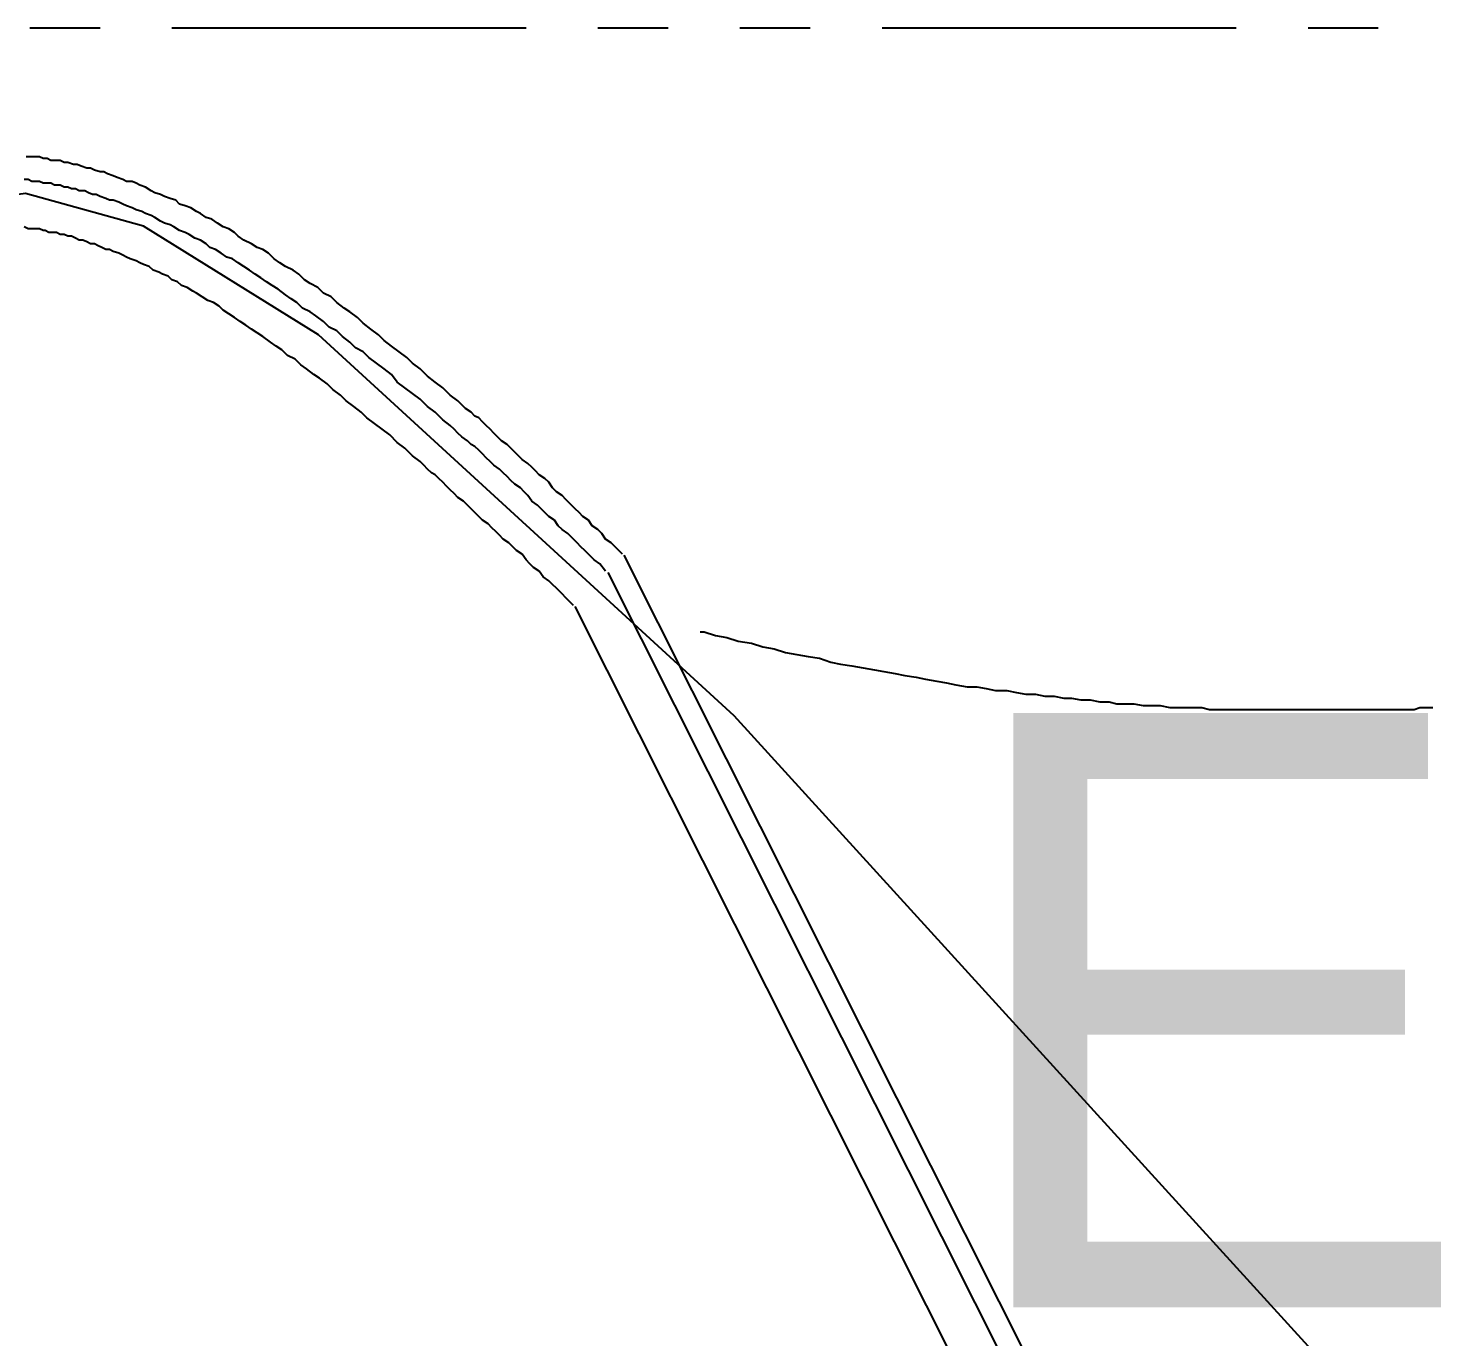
# Model space of a CAD drawing. Header units: feet. Extents: x -84 to 198, y -22 to 181.
# Drawn here: x 114.47 to 124.35, y 151.04 to 160.26 of the extents above; entities that cross this region are included whole.
import ezdxf
from ezdxf.enums import TextEntityAlignment as Align

# ---------------------------------------------------------------- set-up
doc = ezdxf.new("R2010")
doc.units = ezdxf.units.FT
for name, color, linetype in [('A-AREA-UNIDAD', 30, 'CONTINUOUS'), ('A-LINEA', 7, 'CONTINUOUS'), ('A-TEXTO-PDF', 3, 'CONTINUOUS')]:
    doc.layers.add(name, color=color, linetype=linetype)

msp = doc.modelspace()

# ---------------------------------------------------------------- linework, layer by layer
at = {"layer": 'A-AREA-UNIDAD'}
msp.add_lwpolyline([(137.312, 127.8578), (134.912, 133.3689), (131.52, 139.7333), (129.52, 142.9333), (129.248, 143.0222), (129.2, 143.4133), (128.08, 145.0489), (123.84, 150.5778), (119.44, 155.4133), (116.512, 158.0978), (115.28, 158.8622), (114.448, 159.0933), (110.64, 158.5778), (107.968, 158.6133), (104.72, 159.1822)], dxfattribs=at)
at = {"layer": 'A-LINEA'}
for p, q in [((114.9733, 160.2578), (114.48, 160.2578)), ((117.9733, 160.2578), (115.48, 160.2578)), ((118.9733, 160.2578), (118.48, 160.2578)), ((119.9733, 160.2578), (119.48, 160.2578)), ((122.9733, 160.2578), (120.48, 160.2578)), ((123.9733, 160.2578), (123.48, 160.2578)), ((118.6533, 156.5511), (118.6, 156.6044)), ((142.471, 109.1644), (118.664, 156.5455)), ((142.471, 109.1644), (118.664, 156.5455)), ((142.471, 109.1644), (118.664, 156.5455)), ((142.3125, 109.1409), (118.552, 156.4218)), ((141.9822, 109.0957), (118.3186, 156.1837))]:
    msp.add_line(p, q, dxfattribs=at)
for points in [[(118.6533, 156.5511), (118.6, 156.6044), (118.5733, 156.6311), (118.5333, 156.6578), (118.5067, 156.6978), (118.48, 156.7244), (118.44, 156.7511), (118.4133, 156.7911), (118.3733, 156.8178), (118.3467, 156.8444), (118.32, 156.8711), (118.28, 156.9111), (118.2533, 156.9378), (118.2267, 156.9644), (118.1867, 156.9911), (118.16, 157.0178), (118.1333, 157.0578), (118.1067, 157.0844), (118.0667, 157.1111), (118.04, 157.1378), (118.0133, 157.1644), (117.9867, 157.1911), (117.9467, 157.2178), (117.92, 157.2444), (117.8933, 157.2711), (117.8667, 157.2978), (117.84, 157.3244), (117.8, 157.3511), (117.7733, 157.3778), (117.7467, 157.4044), (117.72, 157.4311), (117.6933, 157.4578), (117.6667, 157.4844), (117.64, 157.5111), (117.6133, 157.5244), (117.5867, 157.5511), (117.5467, 157.5778), (117.4933, 157.6311), (117.44, 157.6711), (117.3867, 157.7244), (117.3333, 157.7644), (117.28, 157.8044), (117.2267, 157.8578), (117.1733, 157.8978), (117.1333, 157.9378), (117.08, 157.9778), (117.0267, 158.0178), (116.9733, 158.0578), (116.9333, 158.0978), (116.88, 158.1378), (116.8267, 158.1778), (116.7867, 158.2178), (116.7333, 158.2578), (116.6933, 158.2844), (116.64, 158.3244), (116.6, 158.3644), (116.5467, 158.3911), (116.5067, 158.4311), (116.4533, 158.4578), (116.4133, 158.4844), (116.3733, 158.5244), (116.3333, 158.5511), (116.28, 158.5778), (116.24, 158.6044), (116.2, 158.6311), (116.16, 158.6711), (116.12, 158.6978), (116.08, 158.7111), (116.04, 158.7378), (115.9867, 158.7644), (115.9467, 158.7911), (115.92, 158.8178), (115.88, 158.8444), (115.84, 158.8578), (115.8, 158.8844), (115.76, 158.9111), (115.72, 158.9244), (115.68, 158.9511), (115.6533, 158.9644), (115.6133, 158.9911), (115.5733, 159.0044), (115.5333, 159.0178), (115.5067, 159.0444), (115.4667, 159.0578), (115.4267, 159.0711), (115.4, 159.0844), (115.36, 159.0978), (115.3333, 159.1111), (115.2933, 159.1378), (115.2533, 159.1511), (115.2267, 159.1644), (115.2, 159.1778), (115.16, 159.1778), (115.1333, 159.1911), (115.0933, 159.2044), (115.0667, 159.2178), (115.0267, 159.2311), (115, 159.2444), (114.9733, 159.2444), (114.9333, 159.2578), (114.9067, 159.2711), (114.88, 159.2711), (114.84, 159.2844), (114.8133, 159.2978), (114.7867, 159.2978), (114.7467, 159.3111), (114.72, 159.3111), (114.6933, 159.3244), (114.6667, 159.3244), (114.6267, 159.3244), (114.6, 159.3378), (114.5733, 159.3378), (114.5467, 159.3511), (114.52, 159.3511), (114.48, 159.3511), (114.4533, 159.3511)], [(118.6533, 156.5511), (118.6, 156.6044), (118.5733, 156.6311), (118.5333, 156.6578), (118.5067, 156.6978), (118.48, 156.7244), (118.44, 156.7511), (118.4133, 156.7911), (118.3733, 156.8178), (118.3467, 156.8444), (118.32, 156.8711), (118.28, 156.9111), (118.2533, 156.9378), (118.2267, 156.9644), (118.1867, 156.9911), (118.16, 157.0178), (118.1333, 157.0578), (118.1067, 157.0844), (118.0667, 157.1111), (118.04, 157.1378), (118.0133, 157.1644), (117.9867, 157.1911), (117.9467, 157.2178), (117.92, 157.2444), (117.8933, 157.2711), (117.8667, 157.2978), (117.84, 157.3244), (117.8, 157.3511), (117.7733, 157.3778), (117.7467, 157.4044), (117.72, 157.4311), (117.6933, 157.4578), (117.6667, 157.4844), (117.64, 157.5111), (117.6133, 157.5244), (117.5867, 157.5511), (117.5467, 157.5778), (117.4933, 157.6311), (117.44, 157.6711), (117.3867, 157.7244), (117.3333, 157.7644), (117.28, 157.8044), (117.2267, 157.8578), (117.1733, 157.8978), (117.1333, 157.9378), (117.08, 157.9778), (117.0267, 158.0178), (116.9733, 158.0578), (116.9333, 158.0978), (116.88, 158.1378), (116.8267, 158.1778), (116.7867, 158.2178), (116.7333, 158.2578), (116.6933, 158.2844), (116.64, 158.3244), (116.6, 158.3644), (116.5467, 158.3911), (116.5067, 158.4311), (116.4533, 158.4578), (116.4133, 158.4844), (116.3733, 158.5244), (116.3333, 158.5511), (116.28, 158.5778), (116.24, 158.6044), (116.2, 158.6311), (116.16, 158.6711), (116.12, 158.6978), (116.08, 158.7111), (116.04, 158.7378), (115.9867, 158.7644), (115.9467, 158.7911), (115.92, 158.8178), (115.88, 158.8444), (115.84, 158.8578), (115.8, 158.8844), (115.76, 158.9111), (115.72, 158.9244), (115.68, 158.9511), (115.6533, 158.9644), (115.6133, 158.9911), (115.5733, 159.0044), (115.5333, 159.0178), (115.5067, 159.0444), (115.4667, 159.0578), (115.4267, 159.0711), (115.4, 159.0844), (115.36, 159.0978), (115.3333, 159.1111), (115.2933, 159.1378), (115.2533, 159.1511), (115.2267, 159.1644), (115.2, 159.1778), (115.16, 159.1778), (115.1333, 159.1911), (115.0933, 159.2044), (115.0667, 159.2178), (115.0267, 159.2311), (115, 159.2444), (114.9733, 159.2444), (114.9333, 159.2578), (114.9067, 159.2711), (114.88, 159.2711), (114.84, 159.2844), (114.8133, 159.2978), (114.7867, 159.2978), (114.7467, 159.3111), (114.72, 159.3111), (114.6933, 159.3244), (114.6667, 159.3244), (114.6267, 159.3244), (114.6, 159.3378), (114.5733, 159.3378), (114.5467, 159.3511), (114.52, 159.3511), (114.48, 159.3511), (114.4533, 159.3511)], [(118.6, 156.6044), (118.5733, 156.6311), (118.5333, 156.6578), (118.5067, 156.6978), (118.48, 156.7244), (118.44, 156.7511), (118.4133, 156.7911), (118.3733, 156.8178), (118.3467, 156.8444), (118.32, 156.8711), (118.28, 156.9111), (118.2533, 156.9378), (118.2267, 156.9644), (118.1867, 156.9911), (118.16, 157.0178), (118.1333, 157.0578), (118.1067, 157.0844), (118.0667, 157.1111), (118.04, 157.1378), (118.0133, 157.1644), (117.9867, 157.1911), (117.9467, 157.2178), (117.92, 157.2444), (117.8933, 157.2711), (117.8667, 157.2978), (117.84, 157.3244), (117.8, 157.3511), (117.7733, 157.3778), (117.7467, 157.4044), (117.72, 157.4311), (117.6933, 157.4578), (117.6667, 157.4844), (117.64, 157.5111), (117.6133, 157.5244), (117.5867, 157.5511), (117.5467, 157.5778), (117.4933, 157.6311), (117.44, 157.6711), (117.3867, 157.7244), (117.3333, 157.7644), (117.28, 157.8044), (117.2267, 157.8578), (117.1733, 157.8978), (117.1333, 157.9378), (117.08, 157.9778), (117.0267, 158.0178), (116.9733, 158.0578), (116.9333, 158.0978), (116.88, 158.1378), (116.8267, 158.1778), (116.7867, 158.2178), (116.7333, 158.2578), (116.6933, 158.2844), (116.64, 158.3244), (116.6, 158.3644), (116.5467, 158.3911), (116.5067, 158.4311), (116.4533, 158.4578), (116.4133, 158.4844), (116.3733, 158.5244), (116.3333, 158.5511), (116.28, 158.5778), (116.24, 158.6044), (116.2, 158.6311), (116.16, 158.6711), (116.12, 158.6978), (116.08, 158.7111), (116.04, 158.7378), (115.9867, 158.7644), (115.9467, 158.7911), (115.92, 158.8178), (115.88, 158.8444), (115.84, 158.8578), (115.8, 158.8844), (115.76, 158.9111), (115.72, 158.9244), (115.68, 158.9511), (115.6533, 158.9644), (115.6133, 158.9911), (115.5733, 159.0044), (115.5333, 159.0178), (115.5067, 159.0444), (115.4667, 159.0578), (115.4267, 159.0711), (115.4, 159.0844), (115.36, 159.0978), (115.3333, 159.1111), (115.2933, 159.1378), (115.2533, 159.1511), (115.2267, 159.1644), (115.2, 159.1778), (115.16, 159.1778), (115.1333, 159.1911), (115.0933, 159.2044), (115.0667, 159.2178), (115.0267, 159.2311), (115, 159.2444), (114.9733, 159.2444), (114.9333, 159.2578), (114.9067, 159.2711), (114.88, 159.2711), (114.84, 159.2844), (114.8133, 159.2978), (114.7867, 159.2978), (114.7467, 159.3111), (114.72, 159.3111), (114.6933, 159.3244), (114.6667, 159.3244), (114.6267, 159.3244), (114.6, 159.3378), (114.5733, 159.3378), (114.5467, 159.3511), (114.52, 159.3511), (114.48, 159.3511), (114.4533, 159.3511)], [(118.5333, 156.4311), (118.4933, 156.4844), (118.4533, 156.5111), (118.4267, 156.5378), (118.3867, 156.5778), (118.36, 156.6044), (118.3333, 156.6311), (118.2933, 156.6711), (118.2667, 156.6978), (118.2267, 156.7244), (118.2, 156.7511), (118.1733, 156.7911), (118.1333, 156.8178), (118.1067, 156.8444), (118.08, 156.8711), (118.0533, 156.8978), (118.0133, 156.9244), (117.9867, 156.9644), (117.96, 156.9911), (117.9333, 157.0178), (117.8933, 157.0444), (117.8667, 157.0711), (117.84, 157.0978), (117.8133, 157.1244), (117.7867, 157.1511), (117.7467, 157.1778), (117.72, 157.2044), (117.6933, 157.2311), (117.6667, 157.2578), (117.64, 157.2844), (117.6133, 157.3111), (117.5867, 157.3244), (117.56, 157.3511), (117.52, 157.3778), (117.4933, 157.4044), (117.4667, 157.4311), (117.44, 157.4578), (117.3867, 157.4978), (117.3333, 157.5511), (117.28, 157.5911), (117.2267, 157.6444), (117.1733, 157.6844), (117.12, 157.7244), (117.0667, 157.7644), (117.0267, 157.8178), (116.9733, 157.8578), (116.92, 157.8978), (116.8667, 157.9378), (116.8267, 157.9778), (116.7733, 158.0044), (116.7333, 158.0444), (116.68, 158.0844), (116.64, 158.1244), (116.5867, 158.1511), (116.5467, 158.1911), (116.4933, 158.2311), (116.4533, 158.2578), (116.4, 158.2844), (116.36, 158.3244), (116.32, 158.3511), (116.28, 158.3778), (116.2267, 158.4178), (116.1867, 158.4444), (116.1467, 158.4711), (116.1067, 158.4978), (116.0667, 158.5244), (116.0267, 158.5511), (115.9867, 158.5778), (115.9467, 158.6044), (115.9067, 158.6311), (115.8667, 158.6444), (115.8267, 158.6711), (115.7867, 158.6978), (115.7467, 158.7111), (115.72, 158.7378), (115.68, 158.7644), (115.64, 158.7778), (115.6, 158.8044), (115.5733, 158.8178), (115.5333, 158.8311), (115.4933, 158.8578), (115.4667, 158.8711), (115.4267, 158.8844), (115.4, 158.8978), (115.36, 158.9244), (115.3333, 158.9378), (115.2933, 158.9511), (115.2667, 158.9644), (115.2267, 158.9778), (115.2, 158.9911), (115.16, 159.0044), (115.1333, 159.0178), (115.1067, 159.0311), (115.0667, 159.0444), (115.04, 159.0444), (115.0133, 159.0578), (114.9733, 159.0711), (114.9467, 159.0844), (114.92, 159.0844), (114.8933, 159.0978), (114.8667, 159.1111), (114.8267, 159.1111), (114.8, 159.1244), (114.7733, 159.1244), (114.7467, 159.1378), (114.72, 159.1378), (114.6933, 159.1511), (114.6533, 159.1511), (114.6267, 159.1644), (114.6, 159.1644), (114.5733, 159.1644), (114.5467, 159.1778), (114.52, 159.1778), (114.4933, 159.1778), (114.4667, 159.1911), (114.44, 159.1911)], [(118.3067, 156.1911), (118.2533, 156.2444), (118.2267, 156.2711), (118.1867, 156.3111), (118.16, 156.3378), (118.1333, 156.3644), (118.0933, 156.3911), (118.0667, 156.4311), (118.0267, 156.4578), (118, 156.4844), (117.9733, 156.5111), (117.9467, 156.5511), (117.9067, 156.5778), (117.88, 156.6044), (117.8533, 156.6311), (117.8133, 156.6578), (117.7867, 156.6844), (117.76, 156.7111), (117.7333, 156.7378), (117.7067, 156.7644), (117.6667, 156.7911), (117.64, 156.8178), (117.6133, 156.8444), (117.5867, 156.8711), (117.56, 156.8978), (117.5333, 156.9244), (117.4933, 156.9511), (117.4667, 156.9778), (117.44, 157.0044), (117.4133, 157.0311), (117.3867, 157.0578), (117.36, 157.0844), (117.3333, 157.1111), (117.3067, 157.1244), (117.28, 157.1511), (117.2533, 157.1778), (117.2267, 157.2044), (117.1733, 157.2444), (117.12, 157.2978), (117.0667, 157.3378), (117.0133, 157.3911), (116.96, 157.4311), (116.9067, 157.4711), (116.8533, 157.5111), (116.8133, 157.5511), (116.76, 157.5911), (116.7067, 157.6311), (116.6667, 157.6711), (116.6133, 157.7111), (116.5733, 157.7511), (116.52, 157.7911), (116.48, 157.8178), (116.4267, 157.8578), (116.3867, 157.8844), (116.3467, 157.9244), (116.2933, 157.9511), (116.2533, 157.9911), (116.2133, 158.0178), (116.1733, 158.0444), (116.12, 158.0844), (116.08, 158.1111), (116.04, 158.1378), (116, 158.1644), (115.96, 158.1911), (115.92, 158.2178), (115.88, 158.2444), (115.84, 158.2711), (115.8133, 158.2978), (115.7733, 158.3244), (115.7333, 158.3378), (115.6933, 158.3644), (115.6533, 158.3911), (115.6267, 158.4044), (115.5867, 158.4311), (115.5467, 158.4444), (115.52, 158.4711), (115.48, 158.4844), (115.4533, 158.5111), (115.4133, 158.5244), (115.3867, 158.5378), (115.3467, 158.5511), (115.32, 158.5778), (115.28, 158.5911), (115.2533, 158.6044), (115.2267, 158.6178), (115.1867, 158.6311), (115.16, 158.6444), (115.1333, 158.6578), (115.1067, 158.6711), (115.0667, 158.6844), (115.04, 158.6978), (115.0133, 158.6978), (114.9867, 158.7111), (114.96, 158.7244), (114.9333, 158.7378), (114.9067, 158.7378), (114.88, 158.7511), (114.8533, 158.7644), (114.8267, 158.7644), (114.8, 158.7778), (114.7733, 158.7911), (114.7467, 158.7911), (114.72, 158.8044), (114.6933, 158.8044), (114.6667, 158.8178), (114.64, 158.8178), (114.6133, 158.8178), (114.5867, 158.8311), (114.5733, 158.8311), (114.5467, 158.8444), (114.52, 158.8444), (114.4933, 158.8444), (114.4667, 158.8444), (114.44, 158.8578)], [(119.2, 156.0044), (119.2267, 156.0044), (119.3067, 155.9778), (119.3867, 155.9644), (119.4667, 155.9378), (119.56, 155.9244), (119.64, 155.8978), (119.72, 155.8844), (119.8, 155.8578), (119.88, 155.8444), (119.96, 155.8311), (120.04, 155.8178), (120.12, 155.7911), (120.1867, 155.7778), (120.2667, 155.7644), (120.3467, 155.7511), (120.4267, 155.7378), (120.4933, 155.7244), (120.5733, 155.7111), (120.64, 155.6978), (120.72, 155.6844), (120.7867, 155.6711), (120.8667, 155.6578), (120.9333, 155.6444), (121, 155.6311), (121.08, 155.6178), (121.1467, 155.6178), (121.2133, 155.6044), (121.28, 155.5911), (121.36, 155.5911), (121.4267, 155.5778), (121.4933, 155.5644), (121.56, 155.5644), (121.6267, 155.5511), (121.6933, 155.5511), (121.76, 155.5378), (121.8133, 155.5378), (121.88, 155.5244), (121.9467, 155.5244), (122.0133, 155.5111), (122.08, 155.5111), (122.1333, 155.4978), (122.2, 155.4978), (122.2533, 155.4978), (122.32, 155.4844), (122.3867, 155.4844), (122.44, 155.4844), (122.5067, 155.4711), (122.56, 155.4711), (122.6133, 155.4711), (122.68, 155.4711), (122.7333, 155.4711), (122.7867, 155.4578), (122.8533, 155.4578), (122.9067, 155.4578), (122.96, 155.4578), (123.0133, 155.4578), (123.0667, 155.4578), (123.12, 155.4578), (123.1733, 155.4578), (123.2267, 155.4578), (123.28, 155.4578), (123.3333, 155.4578), (123.3867, 155.4578), (123.44, 155.4578), (123.4933, 155.4578), (123.5467, 155.4578), (123.6, 155.4578), (123.6533, 155.4578), (123.6933, 155.4578), (123.7467, 155.4578), (123.8, 155.4578), (123.84, 155.4578), (123.8933, 155.4578), (123.9467, 155.4578), (123.9867, 155.4578), (124.04, 155.4578), (124.08, 155.4578), (124.1333, 155.4578), (124.1733, 155.4578), (124.2267, 155.4578), (124.2667, 155.4711), (124.3067, 155.4711), (124.36, 155.4711)]]:
    msp.add_lwpolyline(points, dxfattribs=at)

# ---------------------------------------------------------------- texts
at = {"layer": 'A-TEXTO-PDF'}
msp.add_text('ENCROACHMENT', height=4.186, dxfattribs=at).set_placement((144.8906, 151.2455), align=Align.CENTER)

doc.saveas('drawing.dxf')
